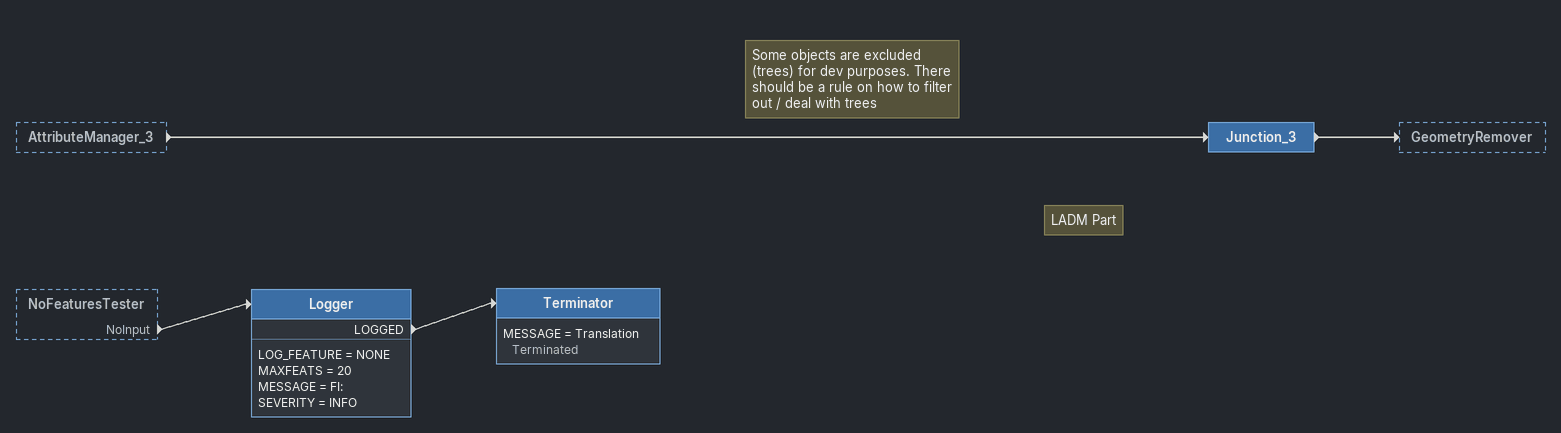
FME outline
AttributeManager_3 [outside]
    -> Junction_3
NoFeaturesTester [outside]
    NoInput -> Logger
Note: LADM Part
Junction_3
    -> GeometryRemover
Logger
    LOG_FEATURE = NONE
    MAXFEATS = 20
    MESSAGE = FI:
    SEVERITY = INFO
    LOGGED -> Terminator
Note: Some objects are excluded (trees) for dev purposes. There should be a rule on how to filter out / deal with trees
Terminator
    MESSAGE = Translation Terminated
